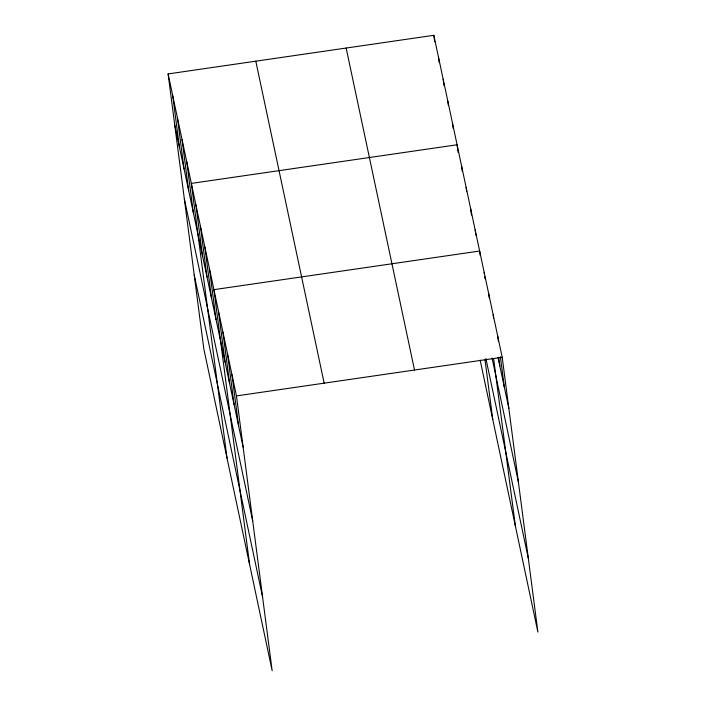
<?xml version="1.0" encoding="UTF-8"?>
<svg xmlns="http://www.w3.org/2000/svg" width="706" height="706" viewBox="0 0 706 706"><rect width="100%" height="100%" fill="white"/><g stroke="black" fill="none" stroke-linecap="round" stroke-linejoin="round"><path stroke-width="1.06" d="M168.107 73.927L236.466 395.907L272.154 670.7L203.796 348.72L168.107 73.927L433.846 35.3L502.204 357.28L537.893 632.073L480.159 360.131M236.466 395.907L502.204 357.28M498.021 357.457L508.858 408.456M492.047 357.933L518.442 482.251M485.896 358.524L528.309 558.278M346.152 48.043L414.51 370.032M255.801 61.184L324.16 383.164M174.753 125.103L243.111 447.083M184.337 198.898L252.695 520.878M194.212 274.925L262.57 596.905M497.695 336.03L498.401 341.475M500.386 356.715L504.34 387.206M493.185 314.779L493.609 318.044M498.701 357.245L499.83 365.955M488.676 293.528L489.24 297.888M484.157 272.278L484.44 274.457M484.722 276.637L485.004 278.808M480.212 255.387L479.648 251.027L213.909 289.654L249.597 564.447M493.626 358.63L515.336 525.82M475.138 229.777L475.844 235.222M470.62 208.526L471.476 215.056M466.11 187.275L466.675 191.635M461.6 166.025L462.306 171.47M458.079 152.399L457.091 144.774L191.344 183.401L227.032 458.194M485.022 359.875L492.779 419.567M452.44 122.879L453.146 128.324M447.789 100.984L448.354 105.344M443.139 79.09L443.986 85.62M438.488 57.195L439.203 62.64M433.846 35.3L434.693 41.83M231.956 374.657L238.602 425.833M227.447 353.406L234.092 404.582M222.928 332.155L229.582 383.332M218.419 310.905L225.064 362.081M209.4 268.404L216.045 319.58M204.881 247.153L211.526 298.329M200.372 225.902L207.017 277.079M195.862 204.652L202.507 255.828M186.702 161.506L193.347 212.682M182.051 139.611L188.696 190.788M177.4 117.717L184.045 168.893M172.749 95.822L179.395 146.998"/></g></svg>
